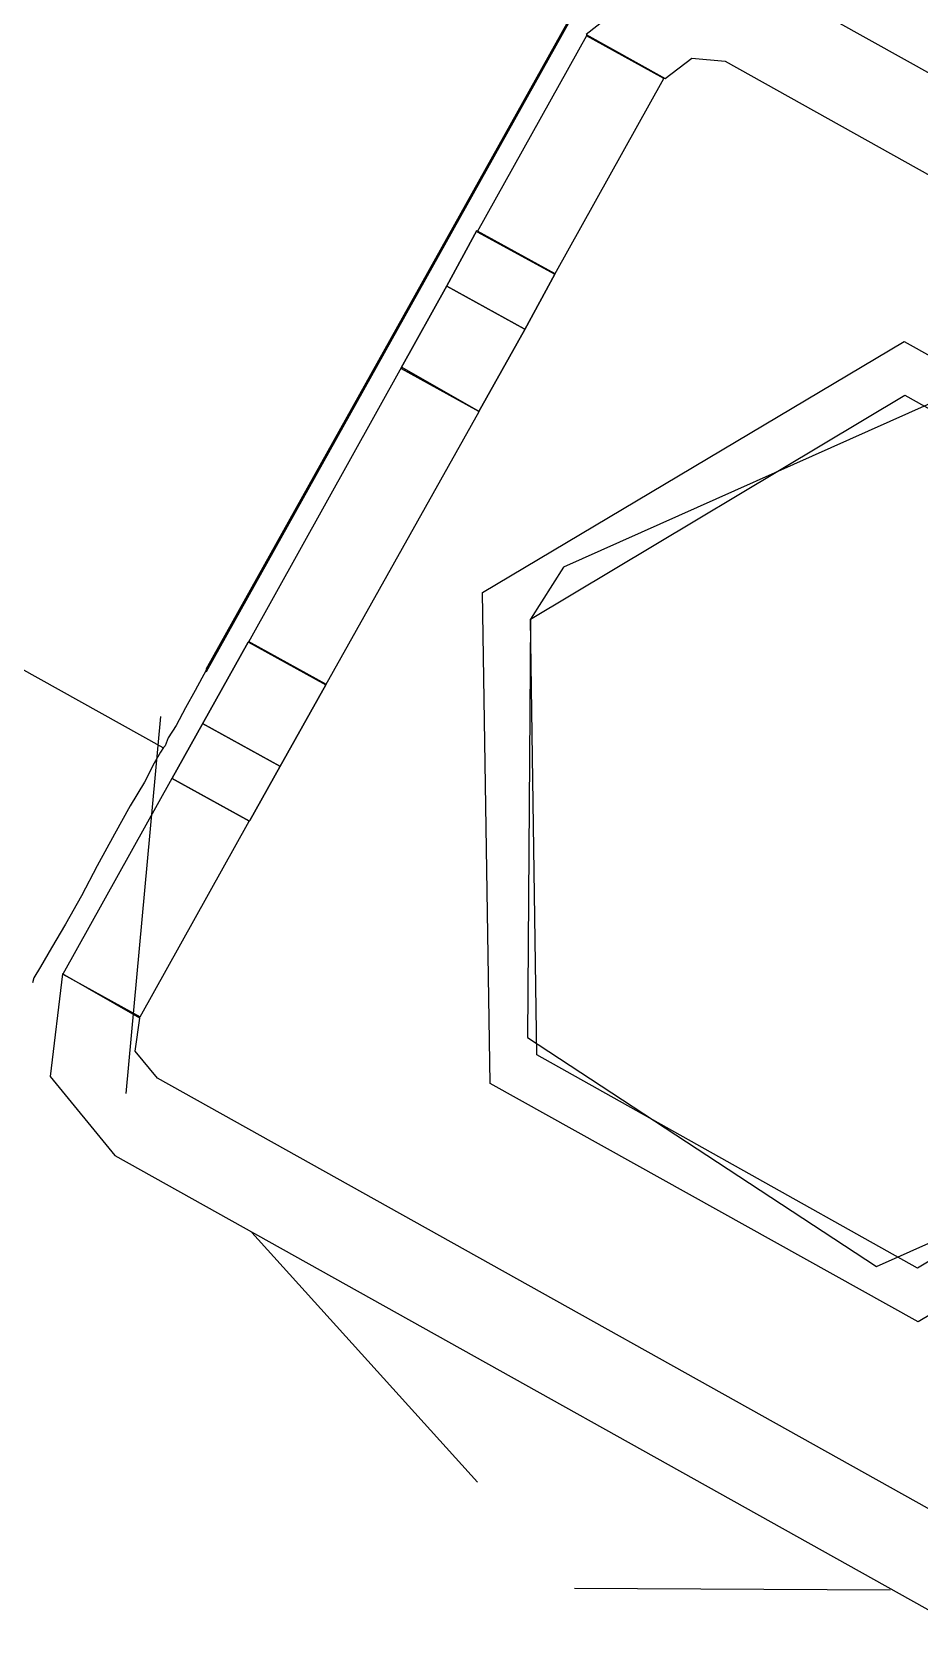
# Model space of a CAD drawing. Header units: metres. Extents: x 2.3 to 42.8, y 0.9 to 31.9.
# Drawn here: x 23.18592 to 23.19373, y 13.93484 to 13.94894 of the extents above; entities that cross this region are included whole.
import ezdxf

# ---------------------------------------------------------------- set-up
doc = ezdxf.new("R2010")
doc.units = ezdxf.units.M
doc.layers.add('PARETI_STRUTTURE', color=7, linetype='Continuous')

msp = doc.modelspace()

# ---------------------------------------------------------------- linework, layer by layer
at = {"layer": 'PARETI_STRUTTURE'}
for points in [[(23.280035, 14.109244), (23.27991, 14.109022), (23.279757, 14.108744), (23.279591, 14.108466), (23.187452, 13.943327), (23.187355, 13.943147), (23.187271, 13.942994), (23.187188, 13.942841), (23.187119, 13.94273), (23.187091, 13.942661), (23.187077, 13.942647), (23.187049, 13.942605), (23.186994, 13.942508), (23.18691, 13.942341), (23.186785, 13.942133), (23.186646, 13.941883), (23.186494, 13.941605), (23.186355, 13.941341), (23.186216, 13.941091), (23.186091, 13.940883), (23.185994, 13.940716), (23.185938, 13.940619), (23.185924, 13.940577)], [(23.279563, 14.108408), (23.187452, 13.943311)], [(23.279213, 14.107781), (23.187796, 13.943934)], [(23.187073, 13.942644), (22.901003, 14.102255)], [(23.189166, 13.945987), (23.189569, 13.946709), (23.189832, 13.947195)], [(23.189166, 13.945987), (23.189569, 13.946709), (23.189832, 13.947195)], [(23.189166, 13.945987), (23.189569, 13.946709), (23.189832, 13.947195)], [(23.189166, 13.945987), (23.189569, 13.946709), (23.189832, 13.947195)], [(23.189166, 13.945987), (23.189569, 13.946709), (23.189832, 13.947195)], [(23.189166, 13.945987), (23.189569, 13.946709), (23.189832, 13.947195)], [(23.189166, 13.945987), (23.189569, 13.946709), (23.189832, 13.947195)], [(23.189166, 13.945987), (23.189569, 13.946709), (23.189832, 13.947195)], [(23.189166, 13.945987), (23.189569, 13.946709), (23.189832, 13.947195)], [(23.189166, 13.945987), (23.189569, 13.946709), (23.189832, 13.947195)], [(23.189166, 13.945987), (23.189569, 13.946709), (23.189832, 13.947195)], [(23.189166, 13.945987), (23.189569, 13.946709), (23.189832, 13.947195)], [(23.189166, 13.945987), (23.189569, 13.946709), (23.189832, 13.947195)], [(23.189166, 13.945987), (23.189569, 13.946709), (23.189832, 13.947195)], [(23.189166, 13.945987), (23.189569, 13.946709), (23.189832, 13.947195)], [(23.189166, 13.945987), (23.189569, 13.946709), (23.189832, 13.947195)], [(23.189166, 13.945987), (23.189569, 13.946709), (23.189832, 13.947195)], [(23.189166, 13.945987), (23.189569, 13.946709), (23.189832, 13.947195)], [(23.189166, 13.945987), (23.189569, 13.946709), (23.189832, 13.947195)], [(23.189166, 13.945987), (23.189569, 13.946709), (23.189832, 13.947195)], [(23.189166, 13.945987), (23.189569, 13.946709), (23.189832, 13.947195)], [(23.189166, 13.945987), (23.189569, 13.946709), (23.189832, 13.947195)], [(23.189166, 13.945987), (23.189569, 13.946709), (23.189832, 13.947195)], [(23.189166, 13.945987), (23.189569, 13.946709), (23.189832, 13.947195)], [(23.189166, 13.945987), (23.189569, 13.946709), (23.189832, 13.947195)], [(23.189166, 13.945987), (23.189569, 13.946709), (23.189832, 13.947195)], [(23.189166, 13.945987), (23.189569, 13.946709), (23.189832, 13.947195)], [(23.189166, 13.945987), (23.189569, 13.946709), (23.189832, 13.947195)], [(23.189166, 13.945987), (23.189569, 13.946709), (23.189832, 13.947195)], [(23.189166, 13.945987), (23.189569, 13.946709), (23.189832, 13.947195)], [(23.189166, 13.945987), (23.189569, 13.946709), (23.189832, 13.947195)], [(23.189166, 13.945987), (23.189569, 13.946709), (23.189832, 13.947195)], [(23.189166, 13.945987), (23.189569, 13.946709), (23.189832, 13.947195)], [(23.189166, 13.945987), (23.189569, 13.946709), (23.189832, 13.947195)], [(23.189166, 13.945987), (23.189569, 13.946709), (23.189832, 13.947195)], [(23.189166, 13.945987), (23.189569, 13.946709), (23.189832, 13.947195)], [(23.189166, 13.945987), (23.189569, 13.946709), (23.189832, 13.947195)], [(23.189166, 13.945987), (23.189569, 13.946709), (23.189832, 13.947195)], [(23.189166, 13.945987), (23.189569, 13.946709), (23.189832, 13.947195)], [(23.189166, 13.945987), (23.189569, 13.946709), (23.189832, 13.947195)], [(23.189166, 13.945987), (23.189569, 13.946709), (23.189832, 13.947195)], [(23.189166, 13.945987), (23.189569, 13.946709), (23.189832, 13.947195)], [(23.189166, 13.945987), (23.189569, 13.946709), (23.189832, 13.947195)], [(23.189166, 13.945987), (23.189569, 13.946709), (23.189832, 13.947195)], [(23.189166, 13.945987), (23.189569, 13.946709), (23.189832, 13.947195)], [(23.189166, 13.945987), (23.189569, 13.946709), (23.189832, 13.947195)], [(23.189166, 13.945987), (23.189569, 13.946709), (23.189832, 13.947195)], [(23.189166, 13.945987), (23.189569, 13.946709), (23.189832, 13.947195)], [(23.189166, 13.945987), (23.189569, 13.946709), (23.189832, 13.947195)], [(23.189166, 13.945987), (23.189569, 13.946709), (23.189832, 13.947195)], [(23.189838, 13.947188), (23.190519, 13.946813)], [(23.189838, 13.947188), (23.190519, 13.946813)], [(23.189838, 13.947188), (23.190519, 13.946813)], [(23.189838, 13.947188), (23.190519, 13.946813)], [(23.189838, 13.947188), (23.190519, 13.946813)], [(23.189838, 13.947188), (23.190519, 13.946813)], [(23.189838, 13.947188), (23.190519, 13.946813)], [(23.189838, 13.947188), (23.190519, 13.946813)], [(23.189838, 13.947188), (23.190519, 13.946813)], [(23.189838, 13.947188), (23.190519, 13.946813)], [(23.189838, 13.947188), (23.190519, 13.946813)], [(23.189838, 13.947188), (23.190519, 13.946813)], [(23.189838, 13.947188), (23.190519, 13.946813)], [(23.189838, 13.947188), (23.190519, 13.946813)], [(23.189838, 13.947188), (23.190519, 13.946813)], [(23.189838, 13.947188), (23.190519, 13.946813)], [(23.189838, 13.947188), (23.190519, 13.946813)], [(23.189838, 13.947188), (23.190519, 13.946813)], [(23.189838, 13.947188), (23.190519, 13.946813)], [(23.189838, 13.947188), (23.190519, 13.946813)], [(23.189838, 13.947188), (23.190519, 13.946813)], [(23.189838, 13.947188), (23.190519, 13.946813)], [(23.189838, 13.947188), (23.190519, 13.946813)], [(23.189838, 13.947188), (23.190519, 13.946813)], [(23.189838, 13.947188), (23.190519, 13.946813)], [(23.189838, 13.947188), (23.190519, 13.946813)], [(23.189838, 13.947188), (23.190519, 13.946813)], [(23.189838, 13.947188), (23.190519, 13.946813)], [(23.189838, 13.947188), (23.190519, 13.946813)], [(23.189838, 13.947188), (23.190519, 13.946813)], [(23.189838, 13.947188), (23.190519, 13.946813)], [(23.189838, 13.947188), (23.190519, 13.946813)], [(23.189838, 13.947188), (23.190519, 13.946813)], [(23.189838, 13.947188), (23.190519, 13.946813)], [(23.189838, 13.947188), (23.190519, 13.946813)], [(23.189838, 13.947188), (23.190519, 13.946813)], [(23.189838, 13.947188), (23.190519, 13.946813)], [(23.189838, 13.947188), (23.190519, 13.946813)], [(23.189838, 13.947188), (23.190519, 13.946813)], [(23.189838, 13.947188), (23.190519, 13.946813)], [(23.189838, 13.947188), (23.190519, 13.946813)], [(23.189838, 13.947188), (23.190519, 13.946813)], [(23.189838, 13.947188), (23.190519, 13.946813)], [(23.189838, 13.947188), (23.190519, 13.946813)], [(23.189838, 13.947188), (23.190519, 13.946813)], [(23.189838, 13.947188), (23.190519, 13.946813)], [(23.189838, 13.947188), (23.190519, 13.946813)], [(23.189838, 13.947188), (23.190519, 13.946813)], [(23.189838, 13.947188), (23.190519, 13.946813)], [(23.189838, 13.947188), (23.190519, 13.946813)], [(23.190517, 13.946809), (23.190253, 13.946323), (23.18985, 13.945601)], [(23.190517, 13.946809), (23.190253, 13.946323), (23.18985, 13.945601)], [(23.190517, 13.946809), (23.190253, 13.946323), (23.18985, 13.945601)], [(23.190517, 13.946809), (23.190253, 13.946323), (23.18985, 13.945601)], [(23.190517, 13.946809), (23.190253, 13.946323), (23.18985, 13.945601)], [(23.190517, 13.946809), (23.190253, 13.946323), (23.18985, 13.945601)], [(23.190517, 13.946809), (23.190253, 13.946323), (23.18985, 13.945601)], [(23.190517, 13.946809), (23.190253, 13.946323), (23.18985, 13.945601)], [(23.190517, 13.946809), (23.190253, 13.946323), (23.18985, 13.945601)], [(23.190517, 13.946809), (23.190253, 13.946323), (23.18985, 13.945601)], [(23.190517, 13.946809), (23.190253, 13.946323), (23.18985, 13.945601)], [(23.190517, 13.946809), (23.190253, 13.946323), (23.18985, 13.945601)], [(23.190517, 13.946809), (23.190253, 13.946323), (23.18985, 13.945601)], [(23.190517, 13.946809), (23.190253, 13.946323), (23.18985, 13.945601)], [(23.190517, 13.946809), (23.190253, 13.946323), (23.18985, 13.945601)], [(23.190517, 13.946809), (23.190253, 13.946323), (23.18985, 13.945601)], [(23.190517, 13.946809), (23.190253, 13.946323), (23.18985, 13.945601)], [(23.190517, 13.946809), (23.190253, 13.946323), (23.18985, 13.945601)], [(23.190517, 13.946809), (23.190253, 13.946323), (23.18985, 13.945601)], [(23.190517, 13.946809), (23.190253, 13.946323), (23.18985, 13.945601)], [(23.190517, 13.946809), (23.190253, 13.946323), (23.18985, 13.945601)], [(23.190517, 13.946809), (23.190253, 13.946323), (23.18985, 13.945601)], [(23.190517, 13.946809), (23.190253, 13.946323), (23.18985, 13.945601)], [(23.190517, 13.946809), (23.190253, 13.946323), (23.18985, 13.945601)], [(23.190517, 13.946809), (23.190253, 13.946323), (23.18985, 13.945601)], [(23.190517, 13.946809), (23.190253, 13.946323), (23.18985, 13.945601)], [(23.190517, 13.946809), (23.190253, 13.946323), (23.18985, 13.945601)], [(23.190517, 13.946809), (23.190253, 13.946323), (23.18985, 13.945601)], [(23.190517, 13.946809), (23.190253, 13.946323), (23.18985, 13.945601)], [(23.190517, 13.946809), (23.190253, 13.946323), (23.18985, 13.945601)], [(23.190517, 13.946809), (23.190253, 13.946323), (23.18985, 13.945601)], [(23.190517, 13.946809), (23.190253, 13.946323), (23.18985, 13.945601)], [(23.190517, 13.946809), (23.190253, 13.946323), (23.18985, 13.945601)], [(23.190517, 13.946809), (23.190253, 13.946323), (23.18985, 13.945601)], [(23.190517, 13.946809), (23.190253, 13.946323), (23.18985, 13.945601)], [(23.190517, 13.946809), (23.190253, 13.946323), (23.18985, 13.945601)], [(23.190517, 13.946809), (23.190253, 13.946323), (23.18985, 13.945601)], [(23.190517, 13.946809), (23.190253, 13.946323), (23.18985, 13.945601)], [(23.190517, 13.946809), (23.190253, 13.946323), (23.18985, 13.945601)], [(23.190517, 13.946809), (23.190253, 13.946323), (23.18985, 13.945601)], [(23.190517, 13.946809), (23.190253, 13.946323), (23.18985, 13.945601)], [(23.190517, 13.946809), (23.190253, 13.946323), (23.18985, 13.945601)], [(23.190517, 13.946809), (23.190253, 13.946323), (23.18985, 13.945601)], [(23.190517, 13.946809), (23.190253, 13.946323), (23.18985, 13.945601)], [(23.190517, 13.946809), (23.190253, 13.946323), (23.18985, 13.945601)], [(23.190517, 13.946809), (23.190253, 13.946323), (23.18985, 13.945601)], [(23.190517, 13.946809), (23.190253, 13.946323), (23.18985, 13.945601)], [(23.190517, 13.946809), (23.190253, 13.946323), (23.18985, 13.945601)], [(23.190517, 13.946809), (23.190253, 13.946323), (23.18985, 13.945601)], [(23.190517, 13.946809), (23.190253, 13.946323), (23.18985, 13.945601)], [(23.189568, 13.946704), (23.190248, 13.946329)], [(23.189568, 13.946704), (23.190248, 13.946329)], [(23.189568, 13.946704), (23.190248, 13.946329)], [(23.189568, 13.946704), (23.190248, 13.946329)], [(23.189568, 13.946704), (23.190248, 13.946329)], [(23.189568, 13.946704), (23.190248, 13.946329)], [(23.189568, 13.946704), (23.190248, 13.946329)], [(23.189568, 13.946704), (23.190248, 13.946329)], [(23.189568, 13.946704), (23.190248, 13.946329)], [(23.189568, 13.946704), (23.190248, 13.946329)], [(23.189568, 13.946704), (23.190248, 13.946329)], [(23.189568, 13.946704), (23.190248, 13.946329)], [(23.189568, 13.946704), (23.190248, 13.946329)], [(23.189568, 13.946704), (23.190248, 13.946329)], [(23.189568, 13.946704), (23.190248, 13.946329)], [(23.189568, 13.946704), (23.190248, 13.946329)], [(23.189568, 13.946704), (23.190248, 13.946329)], [(23.189568, 13.946704), (23.190248, 13.946329)], [(23.189568, 13.946704), (23.190248, 13.946329)], [(23.189568, 13.946704), (23.190248, 13.946329)], [(23.189568, 13.946704), (23.190248, 13.946329)], [(23.189568, 13.946704), (23.190248, 13.946329)], [(23.189568, 13.946704), (23.190248, 13.946329)], [(23.189568, 13.946704), (23.190248, 13.946329)], [(23.189568, 13.946704), (23.190248, 13.946329)], [(23.189568, 13.946704), (23.190248, 13.946329)], [(23.189568, 13.946704), (23.190248, 13.946329)], [(23.189568, 13.946704), (23.190248, 13.946329)], [(23.189568, 13.946704), (23.190248, 13.946329)], [(23.189568, 13.946704), (23.190248, 13.946329)], [(23.189568, 13.946704), (23.190248, 13.946329)], [(23.189568, 13.946704), (23.190248, 13.946329)], [(23.189568, 13.946704), (23.190248, 13.946329)], [(23.189568, 13.946704), (23.190248, 13.946329)], [(23.189568, 13.946704), (23.190248, 13.946329)], [(23.189568, 13.946704), (23.190248, 13.946329)], [(23.189568, 13.946704), (23.190248, 13.946329)], [(23.189568, 13.946704), (23.190248, 13.946329)], [(23.189568, 13.946704), (23.190248, 13.946329)], [(23.189568, 13.946704), (23.190248, 13.946329)], [(23.189568, 13.946704), (23.190248, 13.946329)], [(23.189568, 13.946704), (23.190248, 13.946329)], [(23.189568, 13.946704), (23.190248, 13.946329)], [(23.189568, 13.946704), (23.190248, 13.946329)], [(23.189568, 13.946704), (23.190248, 13.946329)], [(23.189568, 13.946704), (23.190248, 13.946329)], [(23.189568, 13.946704), (23.190248, 13.946329)], [(23.189568, 13.946704), (23.190248, 13.946329)], [(23.189568, 13.946704), (23.190248, 13.946329)], [(23.189568, 13.946704), (23.190248, 13.946329)], [(23.189568, 13.946704), (23.190248, 13.946329)], [(23.189568, 13.946704), (23.190248, 13.946329)], [(23.189568, 13.946704), (23.190248, 13.946329)], [(23.189568, 13.946704), (23.190248, 13.946329)], [(23.189568, 13.946704), (23.190248, 13.946329)], [(23.189568, 13.946704), (23.190248, 13.946329)], [(23.189568, 13.946704), (23.190248, 13.946329)], [(23.189568, 13.946704), (23.190248, 13.946329)], [(23.189568, 13.946704), (23.190248, 13.946329)], [(23.189568, 13.946704), (23.190248, 13.946329)], [(23.189568, 13.946704), (23.190248, 13.946329)], [(23.189568, 13.946704), (23.190248, 13.946329)], [(23.189568, 13.946704), (23.190248, 13.946329)], [(23.189568, 13.946704), (23.190248, 13.946329)], [(23.189568, 13.946704), (23.190248, 13.946329)], [(23.189568, 13.946704), (23.190248, 13.946329)], [(23.189568, 13.946704), (23.190248, 13.946329)], [(23.189568, 13.946704), (23.190248, 13.946329)], [(23.189568, 13.946704), (23.190248, 13.946329)], [(23.189568, 13.946704), (23.190248, 13.946329)], [(23.189568, 13.946704), (23.190248, 13.946329)], [(23.189568, 13.946704), (23.190248, 13.946329)], [(23.189568, 13.946704), (23.190248, 13.946329)], [(23.189568, 13.946704), (23.190248, 13.946329)], [(23.189568, 13.946704), (23.190248, 13.946329)], [(23.189568, 13.946704), (23.190248, 13.946329)], [(23.189568, 13.946704), (23.190248, 13.946329)], [(23.189568, 13.946704), (23.190248, 13.946329)], [(23.189568, 13.946704), (23.190248, 13.946329)], [(23.189568, 13.946704), (23.190248, 13.946329)], [(23.189568, 13.946704), (23.190248, 13.946329)], [(23.189568, 13.946704), (23.190248, 13.946329)], [(23.189568, 13.946704), (23.190248, 13.946329)], [(23.189568, 13.946704), (23.190248, 13.946329)], [(23.189568, 13.946704), (23.190248, 13.946329)], [(23.189568, 13.946704), (23.190248, 13.946329)], [(23.189568, 13.946704), (23.190248, 13.946329)], [(23.189568, 13.946704), (23.190248, 13.946329)], [(23.189568, 13.946704), (23.190248, 13.946329)], [(23.189568, 13.946704), (23.190248, 13.946329)], [(23.189568, 13.946704), (23.190248, 13.946329)], [(23.189568, 13.946704), (23.190248, 13.946329)], [(23.189568, 13.946704), (23.190248, 13.946329)], [(23.189568, 13.946704), (23.190248, 13.946329)], [(23.189568, 13.946704), (23.190248, 13.946329)], [(23.189568, 13.946704), (23.190248, 13.946329)], [(23.189568, 13.946704), (23.190248, 13.946329)], [(23.189568, 13.946704), (23.190248, 13.946329)], [(23.189568, 13.946704), (23.190248, 13.946329)], [(23.189568, 13.946704), (23.190248, 13.946329)], [(23.189568, 13.946704), (23.190248, 13.946329)], [(23.189568, 13.946704), (23.190248, 13.946329)], [(23.189568, 13.946704), (23.190248, 13.946329)], [(23.189568, 13.946704), (23.190248, 13.946329)], [(23.189846, 13.945606), (23.189166, 13.945981)], [(23.189846, 13.945606), (23.189166, 13.945981)], [(23.189846, 13.945606), (23.189166, 13.945981)], [(23.189846, 13.945606), (23.189166, 13.945981)], [(23.189846, 13.945606), (23.189166, 13.945981)], [(23.189846, 13.945606), (23.189166, 13.945981)], [(23.189846, 13.945606), (23.189166, 13.945981)], [(23.189846, 13.945606), (23.189166, 13.945981)], [(23.189846, 13.945606), (23.189166, 13.945981)], [(23.189846, 13.945606), (23.189166, 13.945981)], [(23.189846, 13.945606), (23.189166, 13.945981)], [(23.189846, 13.945606), (23.189166, 13.945981)], [(23.189846, 13.945606), (23.189166, 13.945981)], [(23.189846, 13.945606), (23.189166, 13.945981)], [(23.189846, 13.945606), (23.189166, 13.945981)], [(23.189846, 13.945606), (23.189166, 13.945981)], [(23.189846, 13.945606), (23.189166, 13.945981)], [(23.189846, 13.945606), (23.189166, 13.945981)], [(23.189846, 13.945606), (23.189166, 13.945981)], [(23.189846, 13.945606), (23.189166, 13.945981)], [(23.189846, 13.945606), (23.189166, 13.945981)], [(23.189846, 13.945606), (23.189166, 13.945981)], [(23.189846, 13.945606), (23.189166, 13.945981)], [(23.189846, 13.945606), (23.189166, 13.945981)], [(23.189846, 13.945606), (23.189166, 13.945981)], [(23.189846, 13.945606), (23.189166, 13.945981)], [(23.189846, 13.945606), (23.189166, 13.945981)], [(23.189846, 13.945606), (23.189166, 13.945981)], [(23.189846, 13.945606), (23.189166, 13.945981)], [(23.189846, 13.945606), (23.189166, 13.945981)], [(23.189846, 13.945606), (23.189166, 13.945981)], [(23.189846, 13.945606), (23.189166, 13.945981)], [(23.189846, 13.945606), (23.189166, 13.945981)], [(23.189846, 13.945606), (23.189166, 13.945981)], [(23.189846, 13.945606), (23.189166, 13.945981)], [(23.189846, 13.945606), (23.189166, 13.945981)], [(23.189846, 13.945606), (23.189166, 13.945981)], [(23.189846, 13.945606), (23.189166, 13.945981)], [(23.189846, 13.945606), (23.189166, 13.945981)], [(23.189846, 13.945606), (23.189166, 13.945981)], [(23.189846, 13.945606), (23.189166, 13.945981)], [(23.189846, 13.945606), (23.189166, 13.945981)], [(23.189846, 13.945606), (23.189166, 13.945981)], [(23.189846, 13.945606), (23.189166, 13.945981)], [(23.189846, 13.945606), (23.189166, 13.945981)], [(23.189846, 13.945606), (23.189166, 13.945981)], [(23.189846, 13.945606), (23.189166, 13.945981)], [(23.189846, 13.945606), (23.189166, 13.945981)], [(23.189846, 13.945606), (23.189166, 13.945981)], [(23.189846, 13.945606), (23.189166, 13.945981)], [(23.187153, 13.942377), (23.187417, 13.942849), (23.18782, 13.943572)], [(23.187153, 13.942377), (23.187417, 13.942849), (23.18782, 13.943572)], [(23.187153, 13.942377), (23.187417, 13.942849), (23.18782, 13.943572)], [(23.187153, 13.942377), (23.187417, 13.942849), (23.18782, 13.943572)], [(23.187153, 13.942377), (23.187417, 13.942849), (23.18782, 13.943572)], [(23.187153, 13.942377), (23.187417, 13.942849), (23.18782, 13.943572)], [(23.187153, 13.942377), (23.187417, 13.942849), (23.18782, 13.943572)], [(23.187153, 13.942377), (23.187417, 13.942849), (23.18782, 13.943572)], [(23.187153, 13.942377), (23.187417, 13.942849), (23.18782, 13.943572)], [(23.187153, 13.942377), (23.187417, 13.942849), (23.18782, 13.943572)], [(23.187153, 13.942377), (23.187417, 13.942849), (23.18782, 13.943572)], [(23.187153, 13.942377), (23.187417, 13.942849), (23.18782, 13.943572)], [(23.187153, 13.942377), (23.187417, 13.942849), (23.18782, 13.943572)], [(23.187153, 13.942377), (23.187417, 13.942849), (23.18782, 13.943572)], [(23.187153, 13.942377), (23.187417, 13.942849), (23.18782, 13.943572)], [(23.187153, 13.942377), (23.187417, 13.942849), (23.18782, 13.943572)], [(23.187153, 13.942377), (23.187417, 13.942849), (23.18782, 13.943572)], [(23.187153, 13.942377), (23.187417, 13.942849), (23.18782, 13.943572)], [(23.187153, 13.942377), (23.187417, 13.942849), (23.18782, 13.943572)], [(23.187153, 13.942377), (23.187417, 13.942849), (23.18782, 13.943572)], [(23.187153, 13.942377), (23.187417, 13.942849), (23.18782, 13.943572)], [(23.187153, 13.942377), (23.187417, 13.942849), (23.18782, 13.943572)], [(23.187153, 13.942377), (23.187417, 13.942849), (23.18782, 13.943572)], [(23.187153, 13.942377), (23.187417, 13.942849), (23.18782, 13.943572)], [(23.187153, 13.942377), (23.187417, 13.942849), (23.18782, 13.943572)], [(23.187153, 13.942377), (23.187417, 13.942849), (23.18782, 13.943572)], [(23.187153, 13.942377), (23.187417, 13.942849), (23.18782, 13.943572)], [(23.187153, 13.942377), (23.187417, 13.942849), (23.18782, 13.943572)], [(23.187153, 13.942377), (23.187417, 13.942849), (23.18782, 13.943572)], [(23.187153, 13.942377), (23.187417, 13.942849), (23.18782, 13.943572)], [(23.187153, 13.942377), (23.187417, 13.942849), (23.18782, 13.943572)], [(23.187153, 13.942377), (23.187417, 13.942849), (23.18782, 13.943572)], [(23.187153, 13.942377), (23.187417, 13.942849), (23.18782, 13.943572)], [(23.187153, 13.942377), (23.187417, 13.942849), (23.18782, 13.943572)], [(23.187153, 13.942377), (23.187417, 13.942849), (23.18782, 13.943572)], [(23.187153, 13.942377), (23.187417, 13.942849), (23.18782, 13.943572)], [(23.187153, 13.942377), (23.187417, 13.942849), (23.18782, 13.943572)], [(23.187153, 13.942377), (23.187417, 13.942849), (23.18782, 13.943572)], [(23.187153, 13.942377), (23.187417, 13.942849), (23.18782, 13.943572)], [(23.187153, 13.942377), (23.187417, 13.942849), (23.18782, 13.943572)], [(23.187153, 13.942377), (23.187417, 13.942849), (23.18782, 13.943572)], [(23.187153, 13.942377), (23.187417, 13.942849), (23.18782, 13.943572)], [(23.187153, 13.942377), (23.187417, 13.942849), (23.18782, 13.943572)], [(23.187153, 13.942377), (23.187417, 13.942849), (23.18782, 13.943572)], [(23.187153, 13.942377), (23.187417, 13.942849), (23.18782, 13.943572)], [(23.187153, 13.942377), (23.187417, 13.942849), (23.18782, 13.943572)], [(23.187153, 13.942377), (23.187417, 13.942849), (23.18782, 13.943572)], [(23.187153, 13.942377), (23.187417, 13.942849), (23.18782, 13.943572)], [(23.187153, 13.942377), (23.187417, 13.942849), (23.18782, 13.943572)], [(23.187153, 13.942377), (23.187417, 13.942849), (23.18782, 13.943572)], [(23.187823, 13.943579), (23.188504, 13.943204)], [(23.187823, 13.943579), (23.188504, 13.943204)], [(23.187823, 13.943579), (23.188504, 13.943204)], [(23.187823, 13.943579), (23.188504, 13.943204)], [(23.187823, 13.943579), (23.188504, 13.943204)], [(23.187823, 13.943579), (23.188504, 13.943204)], [(23.187823, 13.943579), (23.188504, 13.943204)], [(23.187823, 13.943579), (23.188504, 13.943204)], [(23.187823, 13.943579), (23.188504, 13.943204)], [(23.187823, 13.943579), (23.188504, 13.943204)], [(23.187823, 13.943579), (23.188504, 13.943204)], [(23.187823, 13.943579), (23.188504, 13.943204)], [(23.187823, 13.943579), (23.188504, 13.943204)], [(23.187823, 13.943579), (23.188504, 13.943204)], [(23.187823, 13.943579), (23.188504, 13.943204)], [(23.187823, 13.943579), (23.188504, 13.943204)], [(23.187823, 13.943579), (23.188504, 13.943204)], [(23.187823, 13.943579), (23.188504, 13.943204)], [(23.187823, 13.943579), (23.188504, 13.943204)], [(23.187823, 13.943579), (23.188504, 13.943204)], [(23.187823, 13.943579), (23.188504, 13.943204)], [(23.187823, 13.943579), (23.188504, 13.943204)], [(23.187823, 13.943579), (23.188504, 13.943204)], [(23.187823, 13.943579), (23.188504, 13.943204)], [(23.187823, 13.943579), (23.188504, 13.943204)], [(23.187823, 13.943579), (23.188504, 13.943204)], [(23.187823, 13.943579), (23.188504, 13.943204)], [(23.187823, 13.943579), (23.188504, 13.943204)], [(23.187823, 13.943579), (23.188504, 13.943204)], [(23.187823, 13.943579), (23.188504, 13.943204)], [(23.187823, 13.943579), (23.188504, 13.943204)], [(23.187823, 13.943579), (23.188504, 13.943204)], [(23.187823, 13.943579), (23.188504, 13.943204)], [(23.187823, 13.943579), (23.188504, 13.943204)], [(23.187823, 13.943579), (23.188504, 13.943204)], [(23.187823, 13.943579), (23.188504, 13.943204)], [(23.187823, 13.943579), (23.188504, 13.943204)], [(23.187823, 13.943579), (23.188504, 13.943204)], [(23.187823, 13.943579), (23.188504, 13.943204)], [(23.187823, 13.943579), (23.188504, 13.943204)], [(23.187823, 13.943579), (23.188504, 13.943204)], [(23.187823, 13.943579), (23.188504, 13.943204)], [(23.187823, 13.943579), (23.188504, 13.943204)], [(23.187823, 13.943579), (23.188504, 13.943204)], [(23.187823, 13.943579), (23.188504, 13.943204)], [(23.187823, 13.943579), (23.188504, 13.943204)], [(23.187823, 13.943579), (23.188504, 13.943204)], [(23.187823, 13.943579), (23.188504, 13.943204)], [(23.187823, 13.943579), (23.188504, 13.943204)], [(23.187823, 13.943579), (23.188504, 13.943204)], [(23.188504, 13.943199), (23.188101, 13.942477), (23.187837, 13.942005)], [(23.188504, 13.943199), (23.188101, 13.942477), (23.187837, 13.942005)], [(23.188504, 13.943199), (23.188101, 13.942477), (23.187837, 13.942005)], [(23.188504, 13.943199), (23.188101, 13.942477), (23.187837, 13.942005)], [(23.188504, 13.943199), (23.188101, 13.942477), (23.187837, 13.942005)], [(23.188504, 13.943199), (23.188101, 13.942477), (23.187837, 13.942005)], [(23.188504, 13.943199), (23.188101, 13.942477), (23.187837, 13.942005)], [(23.188504, 13.943199), (23.188101, 13.942477), (23.187837, 13.942005)], [(23.188504, 13.943199), (23.188101, 13.942477), (23.187837, 13.942005)], [(23.188504, 13.943199), (23.188101, 13.942477), (23.187837, 13.942005)], [(23.188504, 13.943199), (23.188101, 13.942477), (23.187837, 13.942005)], [(23.188504, 13.943199), (23.188101, 13.942477), (23.187837, 13.942005)], [(23.188504, 13.943199), (23.188101, 13.942477), (23.187837, 13.942005)], [(23.188504, 13.943199), (23.188101, 13.942477), (23.187837, 13.942005)], [(23.188504, 13.943199), (23.188101, 13.942477), (23.187837, 13.942005)], [(23.188504, 13.943199), (23.188101, 13.942477), (23.187837, 13.942005)], [(23.188504, 13.943199), (23.188101, 13.942477), (23.187837, 13.942005)], [(23.188504, 13.943199), (23.188101, 13.942477), (23.187837, 13.942005)], [(23.188504, 13.943199), (23.188101, 13.942477), (23.187837, 13.942005)], [(23.188504, 13.943199), (23.188101, 13.942477), (23.187837, 13.942005)], [(23.188504, 13.943199), (23.188101, 13.942477), (23.187837, 13.942005)], [(23.188504, 13.943199), (23.188101, 13.942477), (23.187837, 13.942005)], [(23.188504, 13.943199), (23.188101, 13.942477), (23.187837, 13.942005)], [(23.188504, 13.943199), (23.188101, 13.942477), (23.187837, 13.942005)], [(23.188504, 13.943199), (23.188101, 13.942477), (23.187837, 13.942005)], [(23.188504, 13.943199), (23.188101, 13.942477), (23.187837, 13.942005)], [(23.188504, 13.943199), (23.188101, 13.942477), (23.187837, 13.942005)], [(23.188504, 13.943199), (23.188101, 13.942477), (23.187837, 13.942005)], [(23.188504, 13.943199), (23.188101, 13.942477), (23.187837, 13.942005)], [(23.188504, 13.943199), (23.188101, 13.942477), (23.187837, 13.942005)], [(23.188504, 13.943199), (23.188101, 13.942477), (23.187837, 13.942005)], [(23.188504, 13.943199), (23.188101, 13.942477), (23.187837, 13.942005)], [(23.188504, 13.943199), (23.188101, 13.942477), (23.187837, 13.942005)], [(23.188504, 13.943199), (23.188101, 13.942477), (23.187837, 13.942005)], [(23.188504, 13.943199), (23.188101, 13.942477), (23.187837, 13.942005)], [(23.188504, 13.943199), (23.188101, 13.942477), (23.187837, 13.942005)], [(23.188504, 13.943199), (23.188101, 13.942477), (23.187837, 13.942005)], [(23.188504, 13.943199), (23.188101, 13.942477), (23.187837, 13.942005)], [(23.188504, 13.943199), (23.188101, 13.942477), (23.187837, 13.942005)], [(23.188504, 13.943199), (23.188101, 13.942477), (23.187837, 13.942005)], [(23.188504, 13.943199), (23.188101, 13.942477), (23.187837, 13.942005)], [(23.188504, 13.943199), (23.188101, 13.942477), (23.187837, 13.942005)], [(23.188504, 13.943199), (23.188101, 13.942477), (23.187837, 13.942005)], [(23.188504, 13.943199), (23.188101, 13.942477), (23.187837, 13.942005)], [(23.188504, 13.943199), (23.188101, 13.942477), (23.187837, 13.942005)], [(23.188504, 13.943199), (23.188101, 13.942477), (23.187837, 13.942005)], [(23.188504, 13.943199), (23.188101, 13.942477), (23.187837, 13.942005)], [(23.188504, 13.943199), (23.188101, 13.942477), (23.187837, 13.942005)], [(23.188504, 13.943199), (23.188101, 13.942477), (23.187837, 13.942005)], [(23.188504, 13.943199), (23.188101, 13.942477), (23.187837, 13.942005)], [(23.187051, 13.94292), (23.186745, 13.939601)], [(23.18742, 13.942856), (23.188101, 13.942481)], [(23.18742, 13.942856), (23.188101, 13.942481)], [(23.18742, 13.942856), (23.188101, 13.942481)], [(23.18742, 13.942856), (23.188101, 13.942481)], [(23.18742, 13.942856), (23.188101, 13.942481)], [(23.18742, 13.942856), (23.188101, 13.942481)], [(23.18742, 13.942856), (23.188101, 13.942481)], [(23.18742, 13.942856), (23.188101, 13.942481)], [(23.18742, 13.942856), (23.188101, 13.942481)], [(23.18742, 13.942856), (23.188101, 13.942481)], [(23.18742, 13.942856), (23.188101, 13.942481)], [(23.18742, 13.942856), (23.188101, 13.942481)], [(23.18742, 13.942856), (23.188101, 13.942481)], [(23.18742, 13.942856), (23.188101, 13.942481)], [(23.18742, 13.942856), (23.188101, 13.942481)], [(23.18742, 13.942856), (23.188101, 13.942481)], [(23.18742, 13.942856), (23.188101, 13.942481)], [(23.18742, 13.942856), (23.188101, 13.942481)], [(23.18742, 13.942856), (23.188101, 13.942481)], [(23.18742, 13.942856), (23.188101, 13.942481)], [(23.18742, 13.942856), (23.188101, 13.942481)], [(23.18742, 13.942856), (23.188101, 13.942481)], [(23.18742, 13.942856), (23.188101, 13.942481)], [(23.18742, 13.942856), (23.188101, 13.942481)], [(23.18742, 13.942856), (23.188101, 13.942481)], [(23.18742, 13.942856), (23.188101, 13.942481)], [(23.18742, 13.942856), (23.188101, 13.942481)], [(23.18742, 13.942856), (23.188101, 13.942481)], [(23.18742, 13.942856), (23.188101, 13.942481)], [(23.18742, 13.942856), (23.188101, 13.942481)], [(23.18742, 13.942856), (23.188101, 13.942481)], [(23.18742, 13.942856), (23.188101, 13.942481)], [(23.18742, 13.942856), (23.188101, 13.942481)], [(23.18742, 13.942856), (23.188101, 13.942481)], [(23.18742, 13.942856), (23.188101, 13.942481)], [(23.18742, 13.942856), (23.188101, 13.942481)], [(23.18742, 13.942856), (23.188101, 13.942481)], [(23.18742, 13.942856), (23.188101, 13.942481)], [(23.18742, 13.942856), (23.188101, 13.942481)], [(23.18742, 13.942856), (23.188101, 13.942481)], [(23.18742, 13.942856), (23.188101, 13.942481)], [(23.18742, 13.942856), (23.188101, 13.942481)], [(23.18742, 13.942856), (23.188101, 13.942481)], [(23.18742, 13.942856), (23.188101, 13.942481)], [(23.18742, 13.942856), (23.188101, 13.942481)], [(23.18742, 13.942856), (23.188101, 13.942481)], [(23.18742, 13.942856), (23.188101, 13.942481)], [(23.18742, 13.942856), (23.188101, 13.942481)], [(23.18742, 13.942856), (23.188101, 13.942481)], [(23.18742, 13.942856), (23.188101, 13.942481)], [(23.18742, 13.942856), (23.188101, 13.942481)], [(23.18742, 13.942856), (23.188101, 13.942481)], [(23.18742, 13.942856), (23.188101, 13.942481)], [(23.18742, 13.942856), (23.188101, 13.942481)], [(23.18742, 13.942856), (23.188101, 13.942481)], [(23.18742, 13.942856), (23.188101, 13.942481)], [(23.18742, 13.942856), (23.188101, 13.942481)], [(23.18742, 13.942856), (23.188101, 13.942481)], [(23.18742, 13.942856), (23.188101, 13.942481)], [(23.18742, 13.942856), (23.188101, 13.942481)], [(23.18742, 13.942856), (23.188101, 13.942481)], [(23.18742, 13.942856), (23.188101, 13.942481)], [(23.18742, 13.942856), (23.188101, 13.942481)], [(23.18742, 13.942856), (23.188101, 13.942481)], [(23.18742, 13.942856), (23.188101, 13.942481)], [(23.18742, 13.942856), (23.188101, 13.942481)], [(23.18742, 13.942856), (23.188101, 13.942481)], [(23.18742, 13.942856), (23.188101, 13.942481)], [(23.18742, 13.942856), (23.188101, 13.942481)], [(23.18742, 13.942856), (23.188101, 13.942481)], [(23.18742, 13.942856), (23.188101, 13.942481)], [(23.18742, 13.942856), (23.188101, 13.942481)], [(23.18742, 13.942856), (23.188101, 13.942481)], [(23.18742, 13.942856), (23.188101, 13.942481)], [(23.18742, 13.942856), (23.188101, 13.942481)], [(23.18742, 13.942856), (23.188101, 13.942481)], [(23.18742, 13.942856), (23.188101, 13.942481)], [(23.18742, 13.942856), (23.188101, 13.942481)], [(23.18742, 13.942856), (23.188101, 13.942481)], [(23.18742, 13.942856), (23.188101, 13.942481)], [(23.18742, 13.942856), (23.188101, 13.942481)], [(23.18742, 13.942856), (23.188101, 13.942481)], [(23.18742, 13.942856), (23.188101, 13.942481)], [(23.18742, 13.942856), (23.188101, 13.942481)], [(23.18742, 13.942856), (23.188101, 13.942481)], [(23.18742, 13.942856), (23.188101, 13.942481)], [(23.18742, 13.942856), (23.188101, 13.942481)], [(23.18742, 13.942856), (23.188101, 13.942481)], [(23.18742, 13.942856), (23.188101, 13.942481)], [(23.18742, 13.942856), (23.188101, 13.942481)], [(23.18742, 13.942856), (23.188101, 13.942481)], [(23.18742, 13.942856), (23.188101, 13.942481)], [(23.18742, 13.942856), (23.188101, 13.942481)], [(23.18742, 13.942856), (23.188101, 13.942481)], [(23.18742, 13.942856), (23.188101, 13.942481)], [(23.18742, 13.942856), (23.188101, 13.942481)], [(23.18742, 13.942856), (23.188101, 13.942481)], [(23.18742, 13.942856), (23.188101, 13.942481)], [(23.18742, 13.942856), (23.188101, 13.942481)], [(23.18742, 13.942856), (23.188101, 13.942481)], [(23.18742, 13.942856), (23.188101, 13.942481)], [(23.18742, 13.942856), (23.188101, 13.942481)], [(23.18742, 13.942856), (23.188101, 13.942481)], [(23.18742, 13.942856), (23.188101, 13.942481)], [(23.187834, 13.941998), (23.187153, 13.942373)], [(23.187834, 13.941998), (23.187153, 13.942373)], [(23.187834, 13.941998), (23.187153, 13.942373)], [(23.187834, 13.941998), (23.187153, 13.942373)], [(23.187834, 13.941998), (23.187153, 13.942373)], [(23.187834, 13.941998), (23.187153, 13.942373)], [(23.187834, 13.941998), (23.187153, 13.942373)], [(23.187834, 13.941998), (23.187153, 13.942373)], [(23.187834, 13.941998), (23.187153, 13.942373)], [(23.187834, 13.941998), (23.187153, 13.942373)], [(23.187834, 13.941998), (23.187153, 13.942373)], [(23.187834, 13.941998), (23.187153, 13.942373)], [(23.187834, 13.941998), (23.187153, 13.942373)], [(23.187834, 13.941998), (23.187153, 13.942373)], [(23.187834, 13.941998), (23.187153, 13.942373)], [(23.187834, 13.941998), (23.187153, 13.942373)], [(23.187834, 13.941998), (23.187153, 13.942373)], [(23.187834, 13.941998), (23.187153, 13.942373)], [(23.187834, 13.941998), (23.187153, 13.942373)], [(23.187834, 13.941998), (23.187153, 13.942373)], [(23.187834, 13.941998), (23.187153, 13.942373)], [(23.187834, 13.941998), (23.187153, 13.942373)], [(23.187834, 13.941998), (23.187153, 13.942373)], [(23.187834, 13.941998), (23.187153, 13.942373)], [(23.187834, 13.941998), (23.187153, 13.942373)], [(23.187834, 13.941998), (23.187153, 13.942373)], [(23.187834, 13.941998), (23.187153, 13.942373)], [(23.187834, 13.941998), (23.187153, 13.942373)], [(23.187834, 13.941998), (23.187153, 13.942373)], [(23.187834, 13.941998), (23.187153, 13.942373)], [(23.187834, 13.941998), (23.187153, 13.942373)], [(23.187834, 13.941998), (23.187153, 13.942373)], [(23.187834, 13.941998), (23.187153, 13.942373)], [(23.187834, 13.941998), (23.187153, 13.942373)], [(23.187834, 13.941998), (23.187153, 13.942373)], [(23.187834, 13.941998), (23.187153, 13.942373)], [(23.187834, 13.941998), (23.187153, 13.942373)], [(23.187834, 13.941998), (23.187153, 13.942373)], [(23.187834, 13.941998), (23.187153, 13.942373)], [(23.187834, 13.941998), (23.187153, 13.942373)], [(23.187834, 13.941998), (23.187153, 13.942373)], [(23.187834, 13.941998), (23.187153, 13.942373)], [(23.187834, 13.941998), (23.187153, 13.942373)], [(23.187834, 13.941998), (23.187153, 13.942373)], [(23.187834, 13.941998), (23.187153, 13.942373)], [(23.187834, 13.941998), (23.187153, 13.942373)], [(23.187834, 13.941998), (23.187153, 13.942373)], [(23.187834, 13.941998), (23.187153, 13.942373)], [(23.187834, 13.941998), (23.187153, 13.942373)], [(23.187834, 13.941998), (23.187153, 13.942373)], [(23.187852, 13.938379), (23.189838, 13.936184)], [(23.19069, 13.935251), (23.193467, 13.935237)]]:
    msp.add_lwpolyline(points, dxfattribs=at)
for points in [[(23.187452, 13.943311), (23.279563, 14.108408)], [(23.187452, 13.943311), (23.279563, 14.108408)], [(23.187453, 13.943336), (23.279592, 14.108461)], [(23.187453, 13.943336), (23.279592, 14.108461)], [(23.187796, 13.943934), (23.279213, 14.107781)], [(23.187796, 13.943934), (23.279213, 14.107781)], [(23.201112, 13.943156), (23.201223, 13.944059), (23.200653, 13.944767), (23.192403, 13.949365), (23.191501, 13.949476), (23.190792, 13.94892), (23.191487, 13.948531), (23.191723, 13.948712), (23.192014, 13.948684), (23.200264, 13.944073), (23.200459, 13.943837), (23.200417, 13.943545)], [(23.18985, 13.945601), (23.190253, 13.946323), (23.190517, 13.946809), (23.191475, 13.948531), (23.190795, 13.948906), (23.189836, 13.947184), (23.190517, 13.946809), (23.190253, 13.946323)], [(23.189832, 13.947195), (23.189569, 13.946709), (23.189166, 13.945987), (23.189569, 13.946709)], [(23.189832, 13.947195), (23.189569, 13.946709), (23.189166, 13.945987), (23.189569, 13.946709)], [(23.190519, 13.946813), (23.189838, 13.947188)], [(23.190519, 13.946813), (23.189838, 13.947188)], [(23.18985, 13.945601), (23.190253, 13.946323), (23.190517, 13.946809), (23.190253, 13.946323)], [(23.190248, 13.946329), (23.189568, 13.946704)], [(23.190248, 13.946329), (23.189568, 13.946704)], [(23.18988, 13.94401), (23.193588, 13.946219), (23.197352, 13.944122), (23.197421, 13.939802), (23.193713, 13.937594), (23.189949, 13.939691)], [(23.188504, 13.943199), (23.189851, 13.945602), (23.18917, 13.945991), (23.187823, 13.943574)], [(23.189166, 13.945981), (23.189846, 13.945606)], [(23.189166, 13.945981), (23.189846, 13.945606)], [(23.190302, 13.943774), (23.193594, 13.945747), (23.196941, 13.943872), (23.196997, 13.940038), (23.193705, 13.938066), (23.190358, 13.939941)], [(23.196998, 13.940038), (23.197026, 13.943719), (23.193956, 13.945733), (23.190595, 13.944233), (23.190303, 13.943774), (23.190276, 13.940094), (23.193345, 13.93808), (23.196706, 13.93958)], [(23.18782, 13.943572), (23.187417, 13.942849), (23.187153, 13.942377), (23.187417, 13.942849)], [(23.18782, 13.943572), (23.187417, 13.942849), (23.187153, 13.942377), (23.187417, 13.942849)], [(23.188504, 13.943204), (23.187823, 13.943579)], [(23.188504, 13.943204), (23.187823, 13.943579)], [(23.187837, 13.942005), (23.188101, 13.942477), (23.188504, 13.943199), (23.188101, 13.942477)], [(23.187837, 13.942005), (23.188101, 13.942477), (23.188504, 13.943199), (23.188101, 13.942477)], [(23.188101, 13.942481), (23.18742, 13.942856)], [(23.188101, 13.942481), (23.18742, 13.942856)], [(23.186873, 13.940277), (23.187831, 13.941999), (23.18715, 13.942374), (23.186192, 13.940652)], [(23.187153, 13.942373), (23.187834, 13.941998)], [(23.187153, 13.942373), (23.187834, 13.941998)], [(23.194898, 13.934447), (23.195801, 13.934335), (23.196509, 13.934905), (23.195815, 13.935294), (23.195579, 13.935099), (23.195273, 13.935127), (23.187023, 13.939738), (23.186829, 13.939974), (23.18687, 13.940266), (23.18619, 13.940655), (23.186079, 13.939752), (23.186648, 13.939058)]]:
    msp.add_lwpolyline(points, close=True, dxfattribs=at)

doc.saveas('drawing.dxf')
